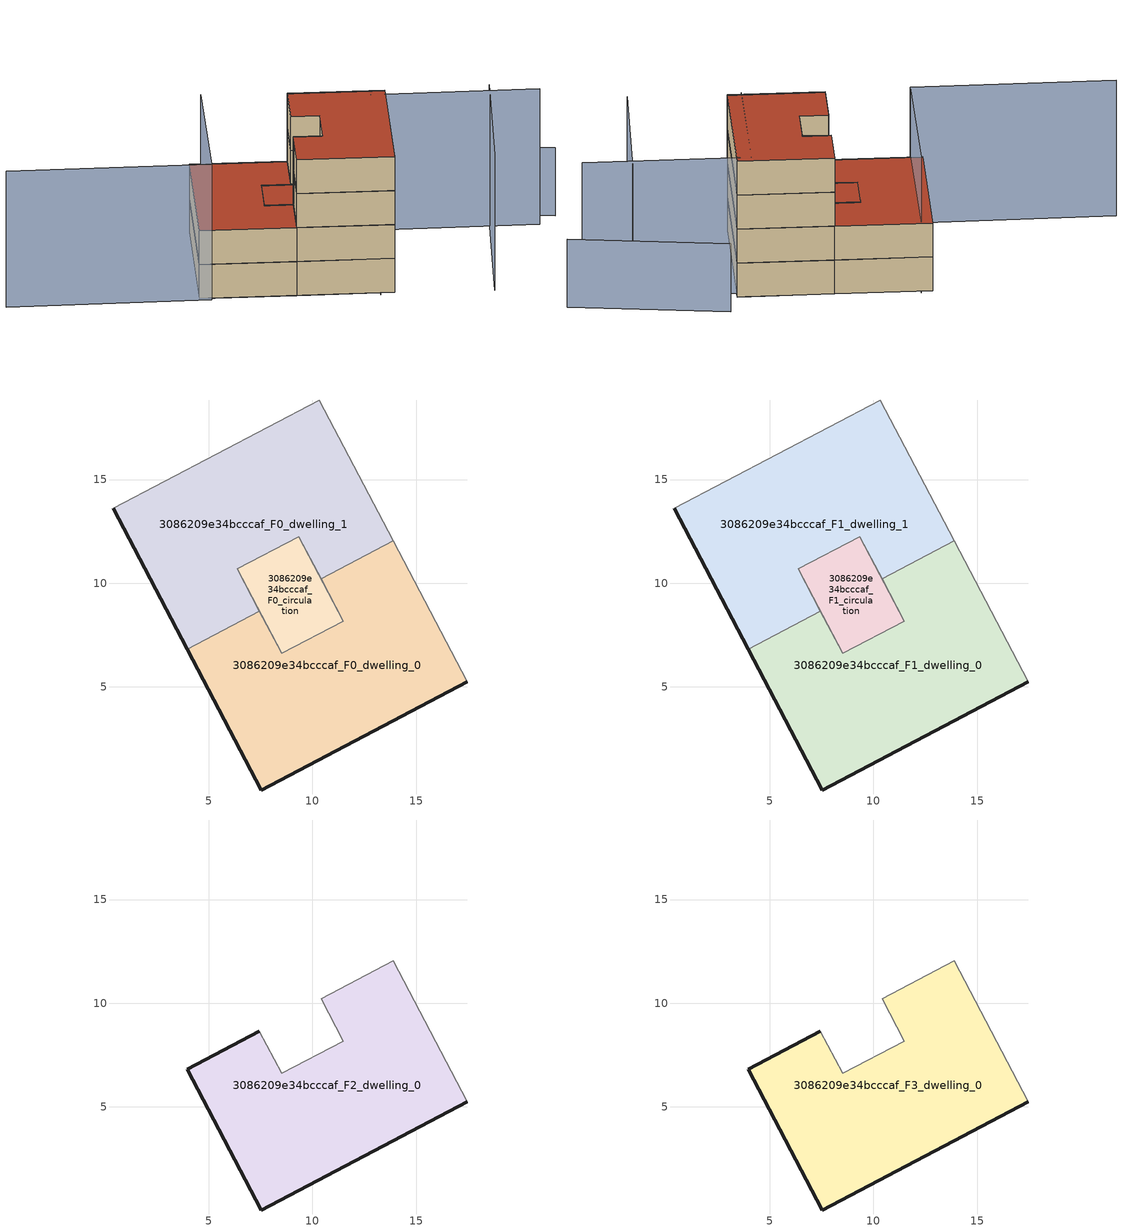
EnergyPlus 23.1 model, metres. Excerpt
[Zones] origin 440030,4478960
3086209e34bcccaf_F0_dwelling_0
 floor ground (EU_floor_Construction): 17.46,5.24 13.9,12.04 10.42,10.21 11.49,8.17 8.51,6.61 7.44,8.65 3.97,6.83 7.53,0.03 z0
 wall outside (EU_wall_Construction): 17.46,5.24 7.53,0.03 3.97,6.83 z0:3
 wall to 3086209e34bcccaf_F0_dwelling_1 (EU_wall_Construction): 3.97,6.83 7.44,8.65 / 10.42,10.21 13.9,12.04 z0:3
 wall adiabatic (EU_wall_Construction): 7.44,8.65 8.51,6.61 / 11.49,8.17 10.42,10.21 / 13.9,12.04 17.46,5.24 z0:3
 wall to 3086209e34bcccaf_F0_circulation (EU_wall_Construction): 8.51,6.61 11.49,8.17 z0:3
3086209e34bcccaf_F0_dwelling_1
 floor ground (EU_floor_Construction): 10.42,10.21 13.9,12.04 10.33,18.83 0.4,13.62 3.97,6.83 7.44,8.65 6.37,10.69 9.35,12.25 z0
 wall outside (EU_wall_Construction): 3.97,6.83 0.4,13.62 z0:3
 wall adiabatic (EU_wall_Construction): 10.42,10.21 9.35,12.25 / 6.37,10.69 7.44,8.65 / 0.4,13.62 10.33,18.83 13.9,12.04 z0:3
 wall to 3086209e34bcccaf_F0_circulation (EU_wall_Construction): 9.35,12.25 6.37,10.69 z0:3
3086209e34bcccaf_F0_circulation
 floor ground (EU_floor_Construction): 11.49,8.17 9.35,12.25 6.37,10.69 8.51,6.61 z0
 wall adiabatic (EU_wall_Construction): 8.51,6.61 6.37,10.69 / 9.35,12.25 11.49,8.17 z0:3
3086209e34bcccaf_F1_dwelling_0
 floor to 3086209e34bcccaf_F0_dwelling_0 (EU_floor_Construction): 17.46,5.24 13.9,12.04 10.42,10.21 11.49,8.17 8.51,6.61 7.44,8.65 3.97,6.83 7.53,0.03 z3
 wall outside (EU_wall_Construction): 17.46,5.24 7.53,0.03 3.97,6.83 z3:6
 wall to 3086209e34bcccaf_F1_dwelling_1 (EU_wall_Construction): 3.97,6.83 7.44,8.65 / 10.42,10.21 13.9,12.04 z3:6
 wall adiabatic (EU_wall_Construction): 7.44,8.65 8.51,6.61 / 11.49,8.17 10.42,10.21 / 13.9,12.04 17.46,5.24 z3:6
 wall to 3086209e34bcccaf_F1_circulation (EU_wall_Construction): 8.51,6.61 11.49,8.17 z3:6
3086209e34bcccaf_F1_dwelling_1
 floor to 3086209e34bcccaf_F0_dwelling_1 (EU_floor_Construction): 10.42,10.21 13.9,12.04 10.33,18.83 0.4,13.62 3.97,6.83 7.44,8.65 6.37,10.69 9.35,12.25 z3
 wall outside (EU_wall_Construction): 3.97,6.83 0.4,13.62 z3:6
 wall adiabatic (EU_wall_Construction): 10.42,10.21 9.35,12.25 / 6.37,10.69 7.44,8.65 / 0.4,13.62 10.33,18.83 13.9,12.04 z3:6
 wall to 3086209e34bcccaf_F1_circulation (EU_wall_Construction): 9.35,12.25 6.37,10.69 z3:6
 roof outside (EU_roof_Construction): 10.33,18.83 13.9,12.04 10.42,10.21 9.35,12.25 6.37,10.69 7.44,8.65 3.97,6.83 0.4,13.62 z6
3086209e34bcccaf_F1_circulation
 floor to 3086209e34bcccaf_F0_circulation (EU_floor_Construction): 11.49,8.17 9.35,12.25 6.37,10.69 8.51,6.61 z3
 wall adiabatic (EU_wall_Construction): 8.51,6.61 6.37,10.69 / 9.35,12.25 11.49,8.17 z3:6
 roof outside (EU_roof_Construction): 9.35,12.25 11.49,8.17 8.51,6.61 6.37,10.69 z6
3086209e34bcccaf_F2_dwelling_0
 floor to 3086209e34bcccaf_F1_dwelling_0 (EU_floor_Construction): 17.46,5.24 13.9,12.04 10.42,10.21 11.49,8.17 8.51,6.61 7.44,8.65 3.97,6.83 7.53,0.03 z6
 wall outside (EU_wall_Construction): 17.46,5.24 7.53,0.03 3.97,6.83 7.44,8.65 z6:9
 wall adiabatic (EU_wall_Construction): 7.44,8.65 8.51,6.61 11.49,8.17 10.42,10.21 13.9,12.04 17.46,5.24 z6:9
3086209e34bcccaf_F3_dwelling_0
 floor to 3086209e34bcccaf_F2_dwelling_0 (EU_floor_Construction): 17.46,5.24 13.9,12.04 10.42,10.21 11.49,8.17 8.51,6.61 7.44,8.65 3.97,6.83 7.53,0.03 z9
 wall outside (EU_wall_Construction): 17.46,5.24 7.53,0.03 3.97,6.83 7.44,8.65 z9:12
 wall adiabatic (EU_wall_Construction): 7.44,8.65 8.51,6.61 11.49,8.17 10.42,10.21 13.9,12.04 17.46,5.24 z9:12
 roof outside (EU_roof_Construction): 13.9,12.04 17.46,5.24 7.53,0.03 3.97,6.83 7.44,8.65 8.51,6.61 11.49,8.17 10.42,10.21 z12
shading: 10.99,-6.99 21.58,-1.89 / 6.76,0.87 16.36,5.97 / 16.36,5.97 22.58,-5.75 / 10.97,18.15 0.6,12.63 / 0.6,12.63 -6.99,26.89 z0:12; 24.39,-6.26 19.91,5.79 z0:6
[Building]
EU S2 Campaign: North Axis=0; Terrain=City; Solar Distribution=FullExterior
[Site:Location]
Madrid: Latitude=40.5; Longitude=-3.5; Time Zone=1; Elevation=609
[SizingPeriod:WeatherFileDays]
AnnualSizingPeriod: Begin Month=1; Begin Day of Month=1; End Month=12; End Day of Month=31; Day of Week for Start Day=Monday; Use Weather File Daylight Saving Period=No; Use Weather File Rain and Snow Indicators=No
[MATERIAL]
EU_InternalMass_Material: Roughness=MediumRough; Thickness=0.1; Conductivity=1; Density=1800; Specific Heat=900; Thermal Absorptance=0.9; Solar Absorptance=0.7; Visible Absorptance=0.7
[MATERIAL:NOMASS] Roughness=MediumRough; Thermal Absorptance=0.9; Solar Absorptance=0.7; Visible Absorptance=0.7
Name | Thermal Resistance
EU_wall_NoMass | 0.609216
EU_roof_NoMass | 0.513268
EU_floor_NoMass | 0.568163
[CONSTRUCTION]
EU_wall_Construction: EU_wall_NoMass
EU_roof_Construction: EU_roof_NoMass
EU_floor_Construction: EU_floor_NoMass
EU_InternalMass_Construction: EU_InternalMass_Material
[ZONE] Type=1; Multiplier=1; Ceiling Height=autocalculate; Floor Area=autocalculate; Part of Total Floor Area=Yes
Name | Volume
3086209e34bcccaf_F0_dwelling_0; 3086209e34bcccaf_F1_dwelling_0; 3086209e34bcccaf_F2_dwelling_0; 3086209e34bcccaf_F3_dwelling_0 | 235.017
3086209e34bcccaf_F0_dwelling_1; 3086209e34bcccaf_F1_dwelling_1 | 235.022
3086209e34bcccaf_F0_circulation; 3086209e34bcccaf_F1_circulation | 46.4879
[INTERNALMASS] Construction=EU_InternalMass_Construction
Name | Zone or ZoneList | Surface Area
3086209e34bcccaf_F0_dwelling_0_EU_InternalMass | 3086209e34bcccaf_F0_dwelling_0 | 78.3441
3086209e34bcccaf_F0_dwelling_1_EU_InternalMass | 3086209e34bcccaf_F0_dwelling_1 | 78.3441
3086209e34bcccaf_F1_dwelling_0_EU_InternalMass | 3086209e34bcccaf_F1_dwelling_0 | 78.3441
3086209e34bcccaf_F1_dwelling_1_EU_InternalMass | 3086209e34bcccaf_F1_dwelling_1 | 78.3441
3086209e34bcccaf_F2_dwelling_0_EU_InternalMass | 3086209e34bcccaf_F2_dwelling_0 | 172.177
3086209e34bcccaf_F3_dwelling_0_EU_InternalMass | 3086209e34bcccaf_F3_dwelling_0 | 172.177
[OTHEREQUIPMENT] Fuel Type=Electricity; Design Level Calculation Method=Watts/Area; Power per Zone Floor Area=1; Fraction Latent=0; Fraction Radiant=0; Fraction Lost=0; Carbon Dioxide Generation Rate=0; EndUse Subcategory=EU_Step8_InternalGains
Name | Zone or ZoneList or Space or SpaceList | Schedule
EU_Step8_InternalGain_3086209e34bcccaf_F0_dwelling_0_f000 | 3086209e34bcccaf_F0_dwelling_0 | EU_Step8_GainSchedule_3086209e34bcccaf_F0_dwelling_0_f000
EU_Step8_InternalGain_3086209e34bcccaf_F0_dwelling_1_f000 | 3086209e34bcccaf_F0_dwelling_1 | EU_Step8_GainSchedule_3086209e34bcccaf_F0_dwelling_1_f000
EU_Step8_InternalGain_3086209e34bcccaf_F1_dwelling_0_f000 | 3086209e34bcccaf_F1_dwelling_0 | EU_Step8_GainSchedule_3086209e34bcccaf_F1_dwelling_0_f000
EU_Step8_InternalGain_3086209e34bcccaf_F1_dwelling_1_f000 | 3086209e34bcccaf_F1_dwelling_1 | EU_Step8_GainSchedule_3086209e34bcccaf_F1_dwelling_1_f000
EU_Step8_InternalGain_3086209e34bcccaf_F2_dwelling_0_f000 | 3086209e34bcccaf_F2_dwelling_0 | EU_Step8_GainSchedule_3086209e34bcccaf_F2_dwelling_0_f000
EU_Step8_InternalGain_3086209e34bcccaf_F3_dwelling_0_f000 | 3086209e34bcccaf_F3_dwelling_0 | EU_Step8_GainSchedule_3086209e34bcccaf_F3_dwelling_0_f000
[ZONEINFILTRATION:DESIGNFLOWRATE] Schedule=EU_AlwaysOn; Design Flow Rate Calculation Method=Flow/Area; Flow Rate per Floor Area=0.0005; Constant Term Coefficient=1; Temperature Term Coefficient=0; Velocity Term Coefficient=0; Velocity Squared Term Coefficient=0
Name | Zone or ZoneList or Space or SpaceList
EU_Circulation_Infiltration_3086209e34bcccaf_F0_circulation | 3086209e34bcccaf_F0_circulation
EU_Circulation_Infiltration_3086209e34bcccaf_F1_circulation | 3086209e34bcccaf_F1_circulation
[ZONEVENTILATION:DESIGNFLOWRATE] Schedule=EU_AlwaysOn; Design Flow Rate Calculation Method=AirChanges/Hour; Air Changes per Hour=0.752966; Ventilation Type=Natural; Fan Pressure Rise=0; Fan Total Efficiency=1; Constant Term Coefficient=1; Temperature Term Coefficient=0; Velocity Term Coefficient=0; Velocity Squared Term Coefficient=0; Minimum Indoor Temperature=-100; Maximum Indoor Temperature=100; Delta Temperature=-100; Minimum Outdoor Temperature=-100; Maximum Outdoor Temperature=100; Maximum Wind Speed=40
Name | Zone or ZoneList or Space or SpaceList
EU_ConstantAir_3086209e34bcccaf_F0_dwelling_0 | 3086209e34bcccaf_F0_dwelling_0
EU_ConstantAir_3086209e34bcccaf_F0_dwelling_1 | 3086209e34bcccaf_F0_dwelling_1
EU_ConstantAir_3086209e34bcccaf_F1_dwelling_0 | 3086209e34bcccaf_F1_dwelling_0
EU_ConstantAir_3086209e34bcccaf_F1_dwelling_1 | 3086209e34bcccaf_F1_dwelling_1
EU_ConstantAir_3086209e34bcccaf_F2_dwelling_0 | 3086209e34bcccaf_F2_dwelling_0
EU_ConstantAir_3086209e34bcccaf_F3_dwelling_0 | 3086209e34bcccaf_F3_dwelling_0
[HVACTEMPLATE:THERMOSTAT] Constant Heating Setpoint=20; Constant Cooling Setpoint=50
EU_HeatOnly_3086209e34bcccaf_F0_dwelling_0; EU_HeatOnly_3086209e34bcccaf_F0_dwelling_1; EU_HeatOnly_3086209e34bcccaf_F1_dwelling_0; EU_HeatOnly_3086209e34bcccaf_F1_dwelling_1; EU_HeatOnly_3086209e34bcccaf_F2_dwelling_0; EU_HeatOnly_3086209e34bcccaf_F3_dwelling_0
[HVACTEMPLATE:ZONE:IDEALLOADSAIRSYSTEM] System Availability Schedule=EU_AlwaysOn; Maximum Heating Supply Air Temperature=50; Minimum Cooling Supply Air Temperature=13; Maximum Heating Supply Air Humidity Ratio=0.0156; Minimum Cooling Supply Air Humidity Ratio=0.0077; Heating Limit=NoLimit; Cooling Limit=NoLimit; Heating Availability Schedule=EU_AlwaysOn; Cooling Availability Schedule=EU_CoolingOff; Dehumidification Control Type=ConstantSensibleHeatRatio; Cooling Sensible Heat Ratio=0.7; Dehumidification Setpoint=60; Humidification Control Type=None; Humidification Setpoint=30; Outdoor Air Method=None; Outdoor Air Flow Rate per Person=0.00944; Outdoor Air Flow Rate per Zone Floor Area=0; Outdoor Air Flow Rate per Zone=0; Demand Controlled Ventilation Type=None; Outdoor Air Economizer Type=NoEconomizer; Heat Recovery Type=None; Sensible Heat Recovery Effectiveness=0.7; Latent Heat Recovery Effectiveness=0.65
Name | Template Thermostat
3086209e34bcccaf_F0_dwelling_0 | EU_HeatOnly_3086209e34bcccaf_F0_dwelling_0
3086209e34bcccaf_F0_dwelling_1 | EU_HeatOnly_3086209e34bcccaf_F0_dwelling_1
3086209e34bcccaf_F1_dwelling_0 | EU_HeatOnly_3086209e34bcccaf_F1_dwelling_0
3086209e34bcccaf_F1_dwelling_1 | EU_HeatOnly_3086209e34bcccaf_F1_dwelling_1
3086209e34bcccaf_F2_dwelling_0 | EU_HeatOnly_3086209e34bcccaf_F2_dwelling_0
3086209e34bcccaf_F3_dwelling_0 | EU_HeatOnly_3086209e34bcccaf_F3_dwelling_0
[SIZING:ZONE] Zone Cooling Design Supply Air Temperature Input Method=SupplyAirTemperature; Zone Cooling Design Supply Air Temperature=13; Zone Heating Design Supply Air Temperature Input Method=SupplyAirTemperature; Zone Heating Design Supply Air Temperature=50; Zone Cooling Design Supply Air Humidity Ratio=0.008; Zone Heating Design Supply Air Humidity Ratio=0.008; Cooling Design Air Flow Method=DesignDay; Cooling Design Air Flow Rate=0; Cooling Minimum Air Flow per Zone Floor Area=0.000762; Cooling Minimum Air Flow=0; Cooling Minimum Air Flow Fraction=0.2; Heating Design Air Flow Method=DesignDay; Heating Design Air Flow Rate=0; Heating Maximum Air Flow per Zone Floor Area=0.002032; Heating Maximum Air Flow=0.141576; Heating Maximum Air Flow Fraction=0.3; Account for Dedicated Outdoor Air System=No; Dedicated Outdoor Air System Control Strategy=NeutralSupplyAir; Dedicated Outdoor Air Low Setpoint Temperature for Design=autosize; Dedicated Outdoor Air High Setpoint Temperature for Design=autosize; Zone Load Sizing Method=Sensible Load Only No Latent Load; Zone Latent Cooling Design Supply Air Humidity Ratio Input Method=HumidityRatioDifference; Zone Cooling Design Supply Air Humidity Ratio Difference=0.005; Zone Latent Heating Design Supply Air Humidity Ratio Input Method=HumidityRatioDifference; Zone Humidification Design Supply Air Humidity Ratio Difference=0.005
3086209e34bcccaf_F0_dwelling_0; 3086209e34bcccaf_F0_dwelling_1; 3086209e34bcccaf_F1_dwelling_0; 3086209e34bcccaf_F1_dwelling_1; 3086209e34bcccaf_F2_dwelling_0; 3086209e34bcccaf_F3_dwelling_0
[SCHEDULE:CONSTANT]
Name | Hourly Value
EU_AlwaysOn | 1
EU_CoolingOff | 0
[SCHEDULE:FILE] Column Number=1; Rows to Skip at Top=0; Number of Hours of Data=8760; Column Separator=Comma; Interpolate to Timestep=No; Minutes per Item=60; Adjust Schedule for Daylight Savings=Yes
Name | File
EU_Step8_GainSchedule_3086209e34bcccaf_F0_dwelling_0_f000 | ../../schedules/3086209e34bcccaf/3086209e34bcccaf_F0_dwelling_0_f000_gain.csv
EU_Step8_GainSchedule_3086209e34bcccaf_F0_dwelling_1_f000 | ../../schedules/3086209e34bcccaf/3086209e34bcccaf_F0_dwelling_1_f000_gain.csv
EU_Step8_GainSchedule_3086209e34bcccaf_F1_dwelling_0_f000 | ../../schedules/3086209e34bcccaf/3086209e34bcccaf_F1_dwelling_0_f000_gain.csv
EU_Step8_GainSchedule_3086209e34bcccaf_F1_dwelling_1_f000 | ../../schedules/3086209e34bcccaf/3086209e34bcccaf_F1_dwelling_1_f000_gain.csv
EU_Step8_GainSchedule_3086209e34bcccaf_F2_dwelling_0_f000 | ../../schedules/3086209e34bcccaf/3086209e34bcccaf_F2_dwelling_0_f000_gain.csv
EU_Step8_GainSchedule_3086209e34bcccaf_F3_dwelling_0_f000 | ../../schedules/3086209e34bcccaf/3086209e34bcccaf_F3_dwelling_0_f000_gain.csv
